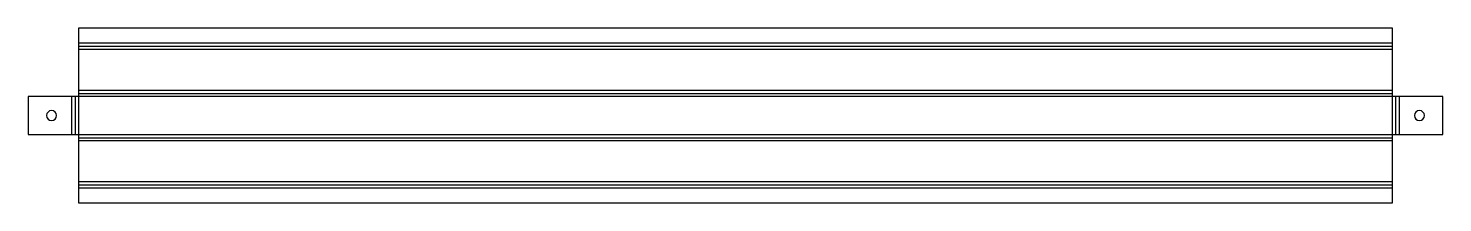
# Model space of a CAD drawing. Header units: millimetres. Extents: x -17 to 469, y 0 to 60.
import ezdxf

# ---------------------------------------------------------------- set-up
doc = ezdxf.new("R2010")
doc.units = ezdxf.units.MM

msp = doc.modelspace()

# ---------------------------------------------------------------- linework, layer by layer
at = {"layer": 'BEND'}
for p, q in [((0, 53.92), (452, 53.92)), ((-1.13, 36.52), (-1.13, 23.52)), ((0, 37.65), (452, 37.65)), ((453.13, 23.52), (453.13, 36.52)), ((0, 22.39), (452, 22.39)), ((0, 6.13), (452, 6.13))]:
    msp.add_line(p, q, dxfattribs=at)
at = {"layer": 'BEND_EXTENT'}
for p, q in [((0, 55.05), (452, 55.05)), ((452, 52.79), (0, 52.79)), ((-2.26, 23.52), (-2.26, 36.52)), ((0, 38.79), (452, 38.79)), ((454.26, 36.52), (454.26, 23.52)), ((452, 21.26), (0, 21.26)), ((0, 7.26), (452, 7.26)), ((452, 5), (0, 5))]:
    msp.add_line(p, q, dxfattribs=at)
msp.add_lwpolyline([(0, 36.52), (0, 23.52), (452, 23.52), (452, 36.52)], close=True, dxfattribs=at)
at = {"layer": 'INTERIOR_PROFILES', "extrusion": (0, 0, -1)}
for centre in [(9.26, 30.02), (-461.26, 30.02)]:
    msp.add_circle(centre, 1.7, dxfattribs=at)
at = {"layer": 'OUTER_PROFILES'}
msp.add_lwpolyline([(452, 23.52), (469.26, 23.52), (469.26, 36.52), (452, 36.52), (452, 38.79), (452, 52.79), (452, 60.05), (0, 60.05), (0, 52.79), (0, 38.79), (0, 36.52), (-17.26, 36.52), (-17.26, 23.52), (0, 23.52), (0, 21.26), (0, 7.26), (0, 0), (452, 0), (452, 7.26), (452, 21.26)], close=True, dxfattribs=at)

doc.saveas('drawing.dxf')
